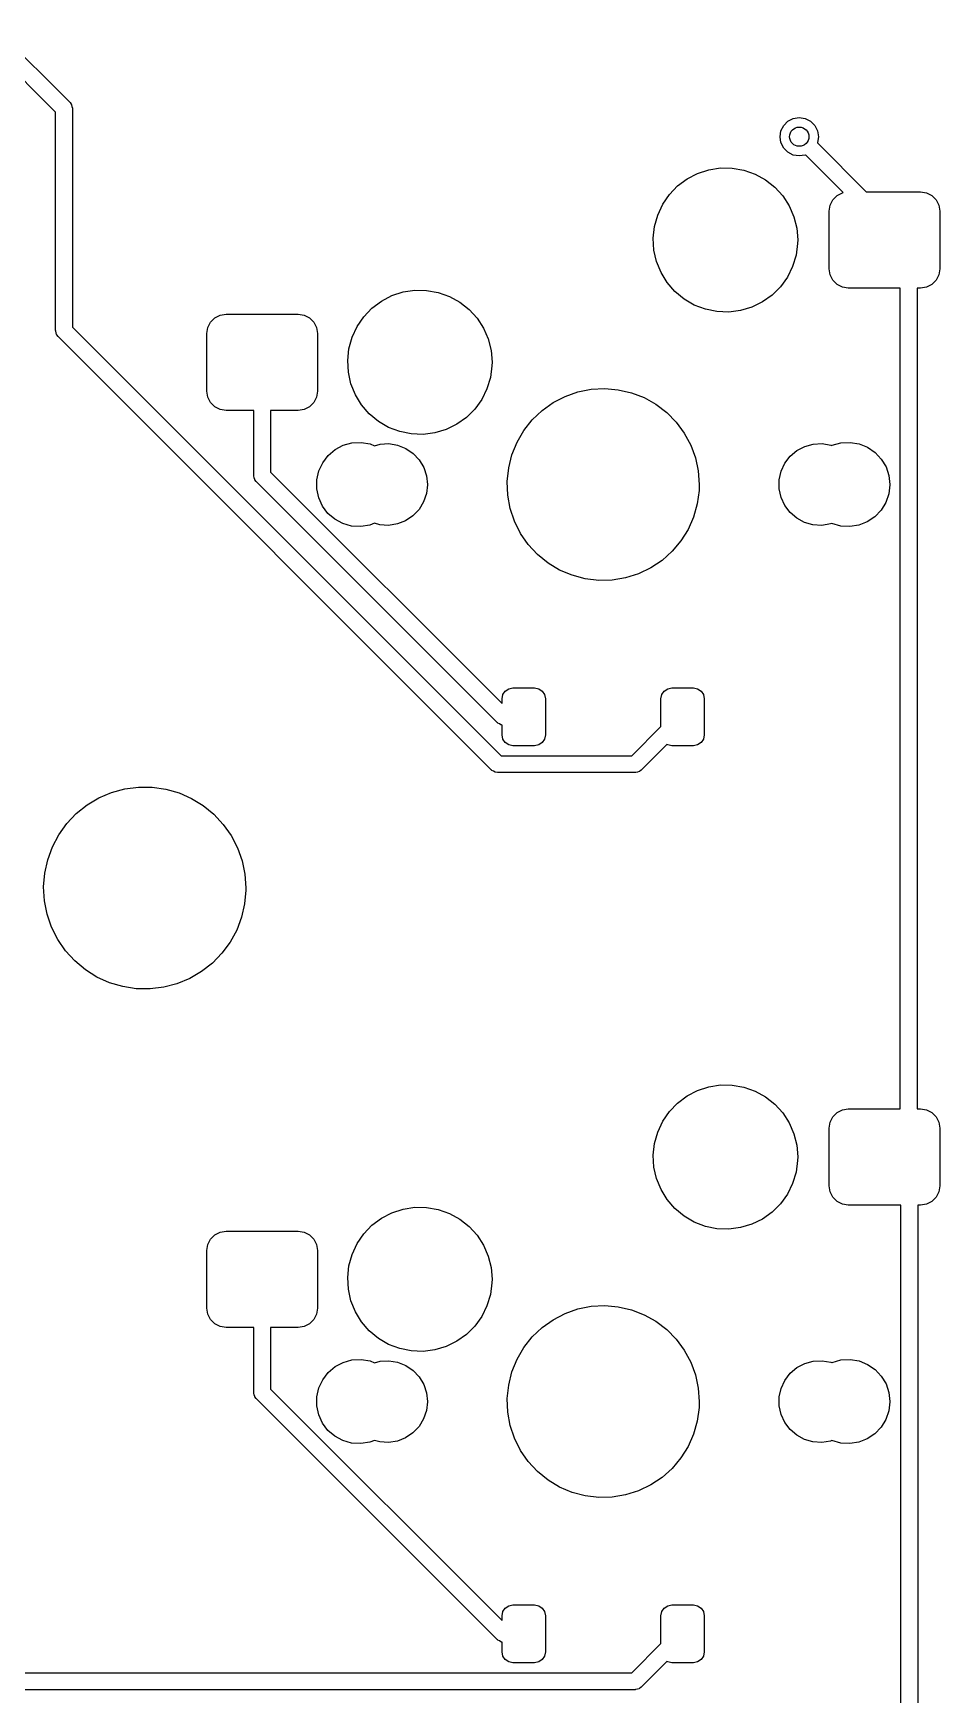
# Model space of a CAD drawing. Extents: x 50 to 376, y -141 to -43.
# Drawn here: x 337.65 to 356.49, y -88.64 to -54.13 of the extents above; entities that cross this region are included whole.
import ezdxf

# ---------------------------------------------------------------- set-up
doc = ezdxf.new("R2010")
doc.units = 0
doc.layers.add('BLACK', color=7, linetype='CONTINUOUS')

msp = doc.modelspace()

# ---------------------------------------------------------------- linework, layer by layer
at = {"layer": 'BLACK', "linetype": 'CONTINUOUS'}
for p, q in [((336.977, -54.1257), (338.419, -55.568)), ((338.12, -55.7642), (336.781, -54.4244)), ((338.419, -55.568), (338.446, -55.6026)), ((338.12, -60.3038), (338.12, -55.7642)), ((338.446, -55.6026), (338.447, -55.6071)), ((338.447, -55.6071), (338.451, -55.6106)), ((338.451, -55.6106), (338.459, -55.6468)), ((338.459, -55.6468), (338.47, -55.6825)), ((338.47, -55.6825), (338.469, -55.6871)), ((338.469, -55.6871), (338.47, -55.6917)), ((338.47, -55.6917), (338.47, -60.2313)), ((353.334, -55.9515), (353.445, -55.8947)), ((353.445, -55.8947), (353.569, -55.8751)), ((353.569, -55.8751), (353.693, -55.8947)), ((353.693, -55.8947), (353.804, -55.9515)), ((353.169, -56.2751), (353.188, -56.1515)), ((353.188, -56.1515), (353.245, -56.04)), ((353.245, -56.04), (353.334, -55.9515)), ((353.804, -55.9515), (353.893, -56.04)), ((353.893, -56.04), (353.949, -56.1515)), ((353.949, -56.1515), (353.969, -56.2751)), ((353.188, -56.3987), (353.169, -56.2751)), ((353.245, -56.5102), (353.188, -56.3987)), ((353.334, -56.5987), (353.245, -56.5102)), ((353.445, -56.6555), (353.334, -56.5987)), ((353.949, -56.3987), (353.946, -56.4049)), ((353.946, -56.4049), (354.961, -57.42)), ((353.969, -56.2751), (353.949, -56.3987)), ((351.689, -56.9608), (351.932, -56.9237)), ((351.932, -56.9237), (352.177, -56.9267)), ((352.177, -56.9267), (352.419, -56.9698)), ((353.569, -56.6751), (353.445, -56.6555)), ((353.693, -56.6555), (353.569, -56.6751)), ((353.699, -56.6524), (353.693, -56.6555)), ((354.483, -57.4367), (353.699, -56.6524)), ((351.04, -57.2983), (351.237, -57.1507)), ((351.237, -57.1507), (351.455, -57.0372)), ((351.455, -57.0372), (351.689, -56.9608)), ((352.419, -56.9698), (352.651, -57.0518)), ((352.651, -57.0518), (352.866, -57.1706)), ((352.866, -57.1706), (353.059, -57.323)), ((350.732, -57.6791), (350.87, -57.476)), ((350.87, -57.476), (351.04, -57.2983)), ((353.059, -57.323), (353.225, -57.5048)), ((353.225, -57.5048), (353.358, -57.7112)), ((354.208, -57.6964), (354.265, -57.5849)), ((354.265, -57.5849), (354.353, -57.4964)), ((354.353, -57.4964), (354.465, -57.4396)), ((354.465, -57.4396), (354.483, -57.4367)), ((354.961, -57.42), (356.088, -57.42)), ((356.088, -57.42), (356.212, -57.4396)), ((356.212, -57.4396), (356.323, -57.4964)), ((356.323, -57.4964), (356.412, -57.5849)), ((356.412, -57.5849), (356.469, -57.6964)), ((350.563, -58.1389), (350.628, -57.9021)), ((350.628, -57.9021), (350.732, -57.6791)), ((353.358, -57.7112), (353.456, -57.9366)), ((353.456, -57.9366), (353.516, -58.175)), ((354.188, -57.82), (354.208, -57.6964)), ((354.188, -59.02), (354.188, -57.82)), ((356.469, -57.6964), (356.488, -57.82)), ((356.488, -57.82), (356.488, -59.02)), ((350.537, -58.3834), (350.563, -58.1389)), ((353.516, -58.175), (353.536, -58.42)), ((350.551, -58.6288), (350.537, -58.3834)), ((350.605, -58.8686), (350.551, -58.6288)), ((353.534, -58.4933), (353.502, -58.737)), ((353.536, -58.42), (353.534, -58.4933)), ((350.697, -59.0963), (350.605, -58.8686)), ((353.431, -58.9722), (353.322, -59.1926)), ((353.502, -58.737), (353.431, -58.9722)), ((354.208, -59.1436), (354.188, -59.02)), ((356.488, -59.02), (356.469, -59.1436)), ((350.826, -59.3059), (350.697, -59.0963)), ((350.987, -59.4917), (350.826, -59.3059)), ((353.322, -59.1926), (353.179, -59.3922)), ((354.265, -59.2551), (354.208, -59.1436)), ((354.353, -59.3436), (354.265, -59.2551)), ((354.465, -59.4004), (354.353, -59.3436)), ((356.323, -59.3436), (356.212, -59.4004)), ((356.412, -59.2551), (356.323, -59.3436)), ((356.469, -59.1436), (356.412, -59.2551)), ((344.69, -59.8383), (344.887, -59.6907)), ((344.887, -59.6907), (345.105, -59.5772)), ((345.105, -59.5772), (345.339, -59.5008)), ((345.339, -59.5008), (345.582, -59.4637)), ((345.582, -59.4637), (345.827, -59.4667)), ((345.827, -59.4667), (346.069, -59.5098)), ((346.069, -59.5098), (346.301, -59.5918)), ((346.301, -59.5918), (346.516, -59.7106)), ((346.516, -59.7106), (346.709, -59.863)), ((351.176, -59.6487), (350.987, -59.4917)), ((351.388, -59.7727), (351.176, -59.6487)), ((352.804, -59.7084), (352.584, -59.8166)), ((353.004, -59.5657), (352.804, -59.7084)), ((353.179, -59.3922), (353.004, -59.5657)), ((354.588, -59.42), (354.465, -59.4004)), ((355.666, -59.42), (354.588, -59.42)), ((355.666, -76.47), (355.666, -59.42)), ((356.088, -59.42), (356.015, -59.42)), ((356.015, -59.42), (356.015, -76.47)), ((356.212, -59.4004), (356.088, -59.42)), ((341.338, -60.1249), (341.426, -60.0364)), ((341.426, -60.0364), (341.538, -59.9796)), ((341.538, -59.9796), (341.661, -59.96)), ((341.661, -59.96), (343.161, -59.96)), ((343.161, -59.96), (343.285, -59.9796)), ((343.285, -59.9796), (343.396, -60.0364)), ((343.396, -60.0364), (343.485, -60.1249)), ((344.382, -60.2191), (344.52, -60.016)), ((344.52, -60.016), (344.69, -59.8383)), ((346.709, -59.863), (346.875, -60.0448)), ((346.875, -60.0448), (347.008, -60.2512)), ((351.618, -59.8604), (351.388, -59.7727)), ((351.859, -59.9094), (351.618, -59.8604)), ((352.104, -59.9185), (351.859, -59.9094)), ((352.348, -59.8872), (352.104, -59.9185)), ((352.584, -59.8166), (352.348, -59.8872)), ((338.122, -60.3084), (338.12, -60.3038)), ((338.121, -60.313), (338.122, -60.3084)), ((338.132, -60.3487), (338.121, -60.313)), ((338.14, -60.3849), (338.132, -60.3487)), ((338.144, -60.3884), (338.14, -60.3849)), ((338.145, -60.3929), (338.144, -60.3884)), ((338.172, -60.4275), (338.145, -60.3929)), ((338.47, -60.2313), (347.373, -69.1336)), ((341.261, -60.36), (341.281, -60.2364)), ((341.261, -61.56), (341.261, -60.36)), ((341.281, -60.2364), (341.338, -60.1249)), ((343.485, -60.1249), (343.542, -60.2364)), ((343.542, -60.2364), (343.561, -60.36)), ((343.561, -60.36), (343.561, -61.56)), ((344.278, -60.4421), (344.382, -60.2191)), ((347.008, -60.2512), (347.106, -60.4766)), ((347.177, -69.4323), (338.172, -60.4275)), ((344.187, -60.9234), (344.213, -60.6789)), ((344.213, -60.6789), (344.278, -60.4421)), ((347.106, -60.4766), (347.166, -60.715)), ((347.166, -60.715), (347.186, -60.96)), ((344.201, -61.1688), (344.187, -60.9234)), ((347.184, -61.0333), (347.152, -61.277)), ((347.186, -60.96), (347.184, -61.0333)), ((344.255, -61.4086), (344.201, -61.1688)), ((344.347, -61.6363), (344.255, -61.4086)), ((347.152, -61.277), (347.081, -61.5122)), ((341.281, -61.6836), (341.261, -61.56)), ((341.338, -61.7951), (341.281, -61.6836)), ((343.542, -61.6836), (343.485, -61.7951)), ((343.561, -61.56), (343.542, -61.6836)), ((344.476, -61.8459), (344.347, -61.6363)), ((346.972, -61.7326), (346.829, -61.9322)), ((347.081, -61.5122), (346.972, -61.7326)), ((348.454, -61.7999), (348.704, -61.6701)), ((348.704, -61.6701), (348.97, -61.5768)), ((348.97, -61.5768), (349.246, -61.5218)), ((349.246, -61.5218), (349.528, -61.5063)), ((349.528, -61.5063), (349.808, -61.5306)), ((349.808, -61.5306), (350.082, -61.5942)), ((350.082, -61.5942), (350.345, -61.6959)), ((350.345, -61.6959), (350.591, -61.8335)), ((341.426, -61.8836), (341.338, -61.7951)), ((341.538, -61.9404), (341.426, -61.8836)), ((341.661, -61.96), (341.538, -61.9404)), ((342.236, -61.96), (341.661, -61.96)), ((342.236, -63.3139), (342.236, -61.96)), ((343.161, -61.96), (342.586, -61.96)), ((342.586, -61.96), (342.586, -63.2414)), ((343.285, -61.9404), (343.161, -61.96)), ((343.396, -61.8836), (343.285, -61.9404)), ((343.485, -61.7951), (343.396, -61.8836)), ((344.637, -62.0317), (344.476, -61.8459)), ((344.826, -62.1887), (344.637, -62.0317)), ((346.654, -62.1057), (346.454, -62.2484)), ((346.829, -61.9322), (346.654, -62.1057)), ((348.021, -62.1581), (348.225, -61.9637)), ((348.225, -61.9637), (348.454, -61.7999)), ((350.591, -61.8335), (350.815, -62.0044)), ((350.815, -62.0044), (351.012, -62.2051)), ((345.038, -62.3127), (344.826, -62.1887)), ((345.268, -62.4004), (345.038, -62.3127)), ((345.509, -62.4494), (345.268, -62.4004)), ((345.754, -62.4585), (345.509, -62.4494)), ((345.998, -62.4272), (345.754, -62.4585)), ((346.234, -62.3566), (345.998, -62.4272)), ((346.454, -62.2484), (346.234, -62.3566)), ((347.706, -62.6228), (347.847, -62.3793)), ((347.847, -62.3793), (348.021, -62.1581)), ((351.012, -62.2051), (351.18, -62.4316)), ((351.18, -62.4316), (351.313, -62.6795)), ((343.783, -62.8966), (343.927, -62.7746)), ((343.927, -62.7746), (344.094, -62.6864)), ((344.094, -62.6864), (344.276, -62.6363)), ((344.276, -62.6363), (344.465, -62.6264)), ((344.465, -62.6264), (344.652, -62.6572)), ((344.652, -62.6572), (344.742, -62.6935)), ((344.742, -62.6935), (344.86, -62.6609)), ((344.86, -62.6609), (345.044, -62.6513)), ((345.044, -62.6513), (345.225, -62.6813)), ((345.225, -62.6813), (345.395, -62.7495)), ((345.395, -62.7495), (345.547, -62.8527)), ((347.6, -62.8839), (347.706, -62.6228)), ((351.313, -62.6795), (351.411, -62.9437)), ((353.381, -62.9138), (353.521, -62.7953)), ((353.521, -62.7953), (353.683, -62.7097)), ((353.683, -62.7097), (353.86, -62.6609)), ((353.86, -62.6609), (354.044, -62.6513)), ((354.044, -62.6513), (354.225, -62.6813)), ((354.225, -62.6813), (354.247, -62.6902)), ((354.247, -62.6902), (354.254, -62.6864)), ((354.254, -62.6864), (354.436, -62.6363)), ((354.436, -62.6363), (354.625, -62.6264)), ((354.625, -62.6264), (354.812, -62.6572)), ((354.812, -62.6572), (354.987, -62.7274)), ((354.987, -62.7274), (355.143, -62.8337)), ((343.588, -63.218), (343.668, -63.0467)), ((343.668, -63.0467), (343.783, -62.8966)), ((345.547, -62.8527), (345.673, -62.9861)), ((345.673, -62.9861), (345.768, -63.1435)), ((345.768, -63.1435), (345.826, -63.3175)), ((347.503, -63.4374), (347.532, -63.1572)), ((347.532, -63.1572), (347.6, -62.8839)), ((351.411, -62.9437), (351.47, -63.2191)), ((353.192, -63.2261), (353.269, -63.0597)), ((353.269, -63.0597), (353.381, -62.9138)), ((355.143, -62.8337), (355.273, -62.971)), ((355.273, -62.971), (355.371, -63.133)), ((355.371, -63.133), (355.431, -63.3121)), ((342.237, -63.3185), (342.236, -63.3139)), ((342.236, -63.3231), (342.237, -63.3185)), ((342.247, -63.3588), (342.236, -63.3231)), ((342.256, -63.395), (342.247, -63.3588)), ((342.259, -63.3985), (342.256, -63.395)), ((342.261, -63.403), (342.259, -63.3985)), ((342.287, -63.4376), (342.261, -63.403)), ((347.3, -68.4497), (342.287, -63.4376)), ((342.586, -63.2414), (347.396, -68.0514)), ((343.546, -63.5915), (343.547, -63.4025)), ((343.547, -63.4025), (343.588, -63.218)), ((345.846, -63.5059), (345.825, -63.6883)), ((345.826, -63.3175), (345.846, -63.5)), ((345.846, -63.5), (345.846, -63.5059)), ((347.514, -63.7188), (347.503, -63.4374)), ((351.47, -63.2191), (351.49, -63.5)), ((351.49, -63.5), (351.486, -63.6252)), ((353.151, -63.4053), (353.192, -63.2261)), ((353.151, -63.5888), (353.151, -63.4053)), ((355.451, -63.5061), (355.429, -63.6939)), ((355.431, -63.3121), (355.451, -63.5)), ((355.451, -63.5), (355.451, -63.5061)), ((343.586, -63.7762), (343.546, -63.5915)), ((343.665, -63.948), (343.586, -63.7762)), ((345.825, -63.6883), (345.765, -63.8619)), ((347.565, -63.9959), (347.514, -63.7188)), ((351.486, -63.6252), (351.449, -63.9043)), ((353.19, -63.7683), (353.151, -63.5888)), ((353.266, -63.9352), (353.19, -63.7683)), ((355.429, -63.6939), (355.368, -63.8726)), ((343.778, -64.099), (343.665, -63.948)), ((343.922, -64.222), (343.778, -64.099)), ((345.543, -64.1511), (345.39, -64.2533)), ((345.67, -64.0186), (345.543, -64.1511)), ((345.765, -63.8619), (345.67, -64.0186)), ((347.654, -64.263), (347.565, -63.9959)), ((351.372, -64.1754), (351.258, -64.433)), ((351.449, -63.9043), (351.372, -64.1754)), ((353.377, -64.0819), (353.266, -63.9352)), ((353.516, -64.2013), (353.377, -64.0819)), ((355.139, -64.1703), (354.982, -64.2754)), ((355.269, -64.0339), (355.139, -64.1703)), ((355.368, -63.8726), (355.269, -64.0339)), ((344.088, -64.3113), (343.922, -64.222)), ((344.27, -64.3627), (344.088, -64.3113)), ((344.459, -64.374), (344.27, -64.3627)), ((344.646, -64.3444), (344.459, -64.374)), ((344.743, -64.3064), (344.646, -64.3444)), ((344.854, -64.3381), (344.743, -64.3064)), ((345.038, -64.349), (344.854, -64.3381)), ((345.219, -64.3203), (345.038, -64.349)), ((345.39, -64.2533), (345.219, -64.3203)), ((347.78, -64.515), (347.654, -64.263)), ((347.94, -64.7467), (347.78, -64.515)), ((351.258, -64.433), (351.109, -64.672)), ((353.678, -64.2881), (353.516, -64.2013)), ((353.854, -64.3381), (353.678, -64.2881)), ((354.038, -64.349), (353.854, -64.3381)), ((354.219, -64.3203), (354.038, -64.349)), ((354.246, -64.3098), (354.219, -64.3203)), ((354.248, -64.3113), (354.246, -64.3098)), ((354.43, -64.3627), (354.248, -64.3113)), ((354.619, -64.374), (354.43, -64.3627)), ((354.806, -64.3444), (354.619, -64.374)), ((354.982, -64.2754), (354.806, -64.3444)), ((348.131, -64.9535), (347.94, -64.7467)), ((350.928, -64.8876), (350.718, -65.0755)), ((351.109, -64.672), (350.928, -64.8876)), ((348.35, -65.1313), (348.131, -64.9535)), ((348.591, -65.2766), (348.35, -65.1313)), ((350.484, -65.232), (350.23, -65.3539)), ((350.718, -65.0755), (350.484, -65.232)), ((348.85, -65.3864), (348.591, -65.2766)), ((349.123, -65.4586), (348.85, -65.3864)), ((349.402, -65.4917), (349.123, -65.4586)), ((349.684, -65.4851), (349.402, -65.4917)), ((349.962, -65.4388), (349.684, -65.4851)), ((350.23, -65.3539), (349.962, -65.4388)), ((347.396, -67.951), (347.413, -67.8649)), ((347.396, -68.0514), (347.396, -67.951)), ((347.413, -67.8649), (347.462, -67.7919)), ((347.462, -67.7919), (347.535, -67.7431)), ((347.535, -67.7431), (347.621, -67.726)), ((347.621, -67.726), (348.071, -67.726)), ((348.071, -67.726), (348.157, -67.7431)), ((348.157, -67.7431), (348.23, -67.7919)), ((348.23, -67.7919), (348.279, -67.8649)), ((348.279, -67.8649), (348.296, -67.951)), ((348.296, -67.951), (348.296, -68.701)), ((350.696, -67.951), (350.713, -67.8649)), ((350.696, -68.5285), (350.696, -67.951)), ((350.713, -67.8649), (350.762, -67.7919)), ((350.762, -67.7919), (350.835, -67.7431)), ((350.835, -67.7431), (350.921, -67.726)), ((350.921, -67.726), (351.371, -67.726)), ((351.371, -67.726), (351.457, -67.7431)), ((351.457, -67.7431), (351.53, -67.7919)), ((351.53, -67.7919), (351.579, -67.8649)), ((351.579, -67.8649), (351.596, -67.951)), ((351.596, -67.951), (351.596, -68.701)), ((347.304, -68.4522), (347.3, -68.4497)), ((347.306, -68.456), (347.304, -68.4522)), ((347.339, -68.4737), (347.306, -68.456)), ((347.371, -68.493), (347.339, -68.4737)), ((347.376, -68.4933), (347.371, -68.493)), ((347.38, -68.4955), (347.376, -68.4933)), ((347.396, -68.4976), (347.38, -68.4955)), ((347.396, -68.701), (347.396, -68.4976)), ((350.091, -69.1336), (350.696, -68.5285)), ((347.413, -68.7871), (347.396, -68.701)), ((347.462, -68.8601), (347.413, -68.7871)), ((347.535, -68.9089), (347.462, -68.8601)), ((347.621, -68.926), (347.535, -68.9089)), ((348.071, -68.926), (347.621, -68.926)), ((348.157, -68.9089), (348.071, -68.926)), ((348.23, -68.8601), (348.157, -68.9089)), ((348.279, -68.7871), (348.23, -68.8601)), ((348.296, -68.701), (348.279, -68.7871)), ((350.821, -68.8991), (350.287, -69.4323)), ((350.835, -68.9089), (350.821, -68.8991)), ((350.921, -68.926), (350.835, -68.9089)), ((351.371, -68.926), (350.921, -68.926)), ((351.457, -68.9089), (351.371, -68.926)), ((351.53, -68.8601), (351.457, -68.9089)), ((351.579, -68.7871), (351.53, -68.8601)), ((351.596, -68.701), (351.579, -68.7871)), ((347.373, -69.1336), (350.091, -69.1336)), ((347.181, -69.4348), (347.177, -69.4323)), ((347.183, -69.4386), (347.181, -69.4348)), ((347.216, -69.4563), (347.183, -69.4386)), ((347.248, -69.4756), (347.216, -69.4563)), ((347.253, -69.4759), (347.248, -69.4756)), ((347.257, -69.4781), (347.253, -69.4759)), ((347.3, -69.4836), (347.257, -69.4781)), ((350.164, -69.4836), (347.3, -69.4836)), ((350.168, -69.4825), (350.164, -69.4836)), ((350.173, -69.4834), (350.168, -69.4825)), ((350.208, -69.4726), (350.173, -69.4834)), ((350.245, -69.4637), (350.208, -69.4726)), ((350.248, -69.4606), (350.245, -69.4637)), ((350.253, -69.4592), (350.248, -69.4606)), ((350.287, -69.4323), (350.253, -69.4592)), ((338.773, -70.1576), (339.018, -70.0109)), ((339.018, -70.0109), (339.281, -69.8988)), ((339.281, -69.8988), (339.556, -69.8234)), ((339.556, -69.8234), (339.839, -69.7861)), ((339.839, -69.7861), (340.125, -69.7876)), ((340.125, -69.7876), (340.408, -69.8279)), ((340.408, -69.8279), (340.683, -69.9061)), ((340.683, -69.9061), (340.944, -70.021)), ((340.944, -70.021), (341.188, -70.1702)), ((338.353, -70.5434), (338.55, -70.3362)), ((338.55, -70.3362), (338.773, -70.1576)), ((341.188, -70.1702), (341.409, -70.3512)), ((341.409, -70.3512), (341.603, -70.5604)), ((338.186, -70.7754), (338.353, -70.5434)), ((341.603, -70.5604), (341.767, -70.7941)), ((337.955, -71.2961), (338.053, -71.0279)), ((338.053, -71.0279), (338.186, -70.7754)), ((341.767, -70.7941), (341.898, -71.048)), ((341.898, -71.048), (341.994, -71.3173)), ((337.894, -71.5752), (337.955, -71.2961)), ((341.994, -71.3173), (342.052, -71.597)), ((337.871, -71.86), (337.894, -71.5752)), ((342.052, -71.597), (342.071, -71.882)), ((337.888, -72.1452), (337.871, -71.86)), ((342.071, -71.926), (342.045, -72.2105)), ((342.071, -71.882), (342.071, -71.926)), ((337.943, -72.4255), (337.888, -72.1452)), ((338.035, -72.6958), (337.943, -72.4255)), ((342.045, -72.2105), (341.982, -72.489)), ((338.164, -72.951), (338.035, -72.6958)), ((341.881, -72.7562), (341.744, -73.0072)), ((341.982, -72.489), (341.881, -72.7562)), ((338.325, -73.1864), (338.164, -72.951)), ((341.744, -73.0072), (341.575, -73.2375)), ((338.518, -73.3977), (338.325, -73.1864)), ((338.737, -73.5809), (338.518, -73.3977)), ((341.376, -73.4426), (341.152, -73.6189)), ((341.575, -73.2375), (341.376, -73.4426)), ((338.979, -73.7327), (338.737, -73.5809)), ((339.239, -73.8503), (338.979, -73.7327)), ((339.513, -73.9314), (339.239, -73.8503)), ((340.905, -73.763), (340.641, -73.8723)), ((341.152, -73.6189), (340.905, -73.763)), ((339.795, -73.9746), (339.513, -73.9314)), ((340.081, -73.9791), (339.795, -73.9746)), ((340.365, -73.9448), (340.081, -73.9791)), ((340.641, -73.8723), (340.365, -73.9448)), ((351.04, -76.3483), (351.237, -76.2007)), ((351.237, -76.2007), (351.455, -76.0872)), ((351.455, -76.0872), (351.689, -76.0108)), ((351.689, -76.0108), (351.932, -75.9737)), ((351.932, -75.9737), (352.177, -75.9767)), ((352.177, -75.9767), (352.419, -76.0198)), ((352.419, -76.0198), (352.651, -76.1018)), ((352.651, -76.1018), (352.866, -76.2206)), ((352.866, -76.2206), (353.059, -76.373)), ((350.732, -76.7291), (350.87, -76.526)), ((350.87, -76.526), (351.04, -76.3483)), ((353.059, -76.373), (353.225, -76.5548)), ((353.225, -76.5548), (353.358, -76.7612)), ((354.265, -76.6349), (354.353, -76.5464)), ((354.353, -76.5464), (354.465, -76.4896)), ((354.465, -76.4896), (354.588, -76.47)), ((354.588, -76.47), (355.666, -76.47)), ((356.015, -76.47), (356.088, -76.47)), ((356.088, -76.47), (356.212, -76.4896)), ((356.212, -76.4896), (356.323, -76.5464)), ((356.323, -76.5464), (356.412, -76.6349)), ((350.563, -77.1889), (350.628, -76.9521)), ((350.628, -76.9521), (350.732, -76.7291)), ((353.358, -76.7612), (353.456, -76.9866)), ((354.188, -76.87), (354.208, -76.7464)), ((354.188, -78.07), (354.188, -76.87)), ((354.208, -76.7464), (354.265, -76.6349)), ((356.412, -76.6349), (356.469, -76.7464)), ((356.469, -76.7464), (356.488, -76.87)), ((356.488, -76.87), (356.488, -78.07)), ((350.537, -77.4334), (350.563, -77.1889)), ((353.456, -76.9866), (353.516, -77.225)), ((353.516, -77.225), (353.536, -77.47)), ((350.551, -77.6788), (350.537, -77.4334)), ((353.534, -77.5433), (353.502, -77.787)), ((353.536, -77.47), (353.534, -77.5433)), ((350.605, -77.9186), (350.551, -77.6788)), ((350.697, -78.1463), (350.605, -77.9186)), ((353.502, -77.787), (353.431, -78.0222)), ((350.826, -78.3559), (350.697, -78.1463)), ((353.322, -78.2426), (353.179, -78.4422)), ((353.431, -78.0222), (353.322, -78.2426)), ((354.208, -78.1936), (354.188, -78.07)), ((354.265, -78.3051), (354.208, -78.1936)), ((354.353, -78.3936), (354.265, -78.3051)), ((356.412, -78.3051), (356.323, -78.3936)), ((356.469, -78.1936), (356.412, -78.3051)), ((356.488, -78.07), (356.469, -78.1936)), ((344.887, -78.7407), (345.105, -78.6272)), ((345.105, -78.6272), (345.339, -78.5508)), ((345.339, -78.5508), (345.582, -78.5137)), ((345.582, -78.5137), (345.827, -78.5167)), ((345.827, -78.5167), (346.069, -78.5598)), ((346.069, -78.5598), (346.301, -78.6418)), ((346.301, -78.6418), (346.516, -78.7606)), ((350.987, -78.5417), (350.826, -78.3559)), ((351.176, -78.6987), (350.987, -78.5417)), ((353.004, -78.6157), (352.804, -78.7584)), ((353.179, -78.4422), (353.004, -78.6157)), ((354.465, -78.4504), (354.353, -78.3936)), ((354.588, -78.47), (354.465, -78.4504)), ((355.68, -78.47), (354.588, -78.47)), ((355.68, -95.52), (355.68, -78.47)), ((356.088, -78.47), (356.03, -78.47)), ((356.03, -78.47), (356.03, -95.52)), ((356.212, -78.4504), (356.088, -78.47)), ((356.323, -78.3936), (356.212, -78.4504)), ((341.426, -79.0864), (341.538, -79.0296)), ((341.538, -79.0296), (341.661, -79.01)), ((341.661, -79.01), (343.161, -79.01)), ((343.161, -79.01), (343.285, -79.0296)), ((343.285, -79.0296), (343.396, -79.0864)), ((344.52, -79.066), (344.69, -78.8883)), ((344.69, -78.8883), (344.887, -78.7407)), ((346.516, -78.7606), (346.709, -78.913)), ((346.709, -78.913), (346.875, -79.0948)), ((351.388, -78.8227), (351.176, -78.6987)), ((351.618, -78.9104), (351.388, -78.8227)), ((351.859, -78.9594), (351.618, -78.9104)), ((352.104, -78.9685), (351.859, -78.9594)), ((352.348, -78.9372), (352.104, -78.9685)), ((352.584, -78.8666), (352.348, -78.9372)), ((352.804, -78.7584), (352.584, -78.8666)), ((341.261, -79.41), (341.281, -79.2864)), ((341.281, -79.2864), (341.338, -79.1749)), ((341.338, -79.1749), (341.426, -79.0864)), ((343.396, -79.0864), (343.485, -79.1749)), ((343.485, -79.1749), (343.542, -79.2864)), ((343.542, -79.2864), (343.561, -79.41)), ((344.278, -79.4921), (344.382, -79.2691)), ((344.382, -79.2691), (344.52, -79.066)), ((346.875, -79.0948), (347.008, -79.3012)), ((347.008, -79.3012), (347.106, -79.5266)), ((341.261, -80.61), (341.261, -79.41)), ((343.561, -79.41), (343.561, -80.61)), ((344.187, -79.9734), (344.213, -79.7289)), ((344.213, -79.7289), (344.278, -79.4921)), ((347.106, -79.5266), (347.166, -79.765)), ((344.201, -80.2188), (344.187, -79.9734)), ((347.166, -79.765), (347.186, -80.01)), ((347.186, -80.01), (347.184, -80.0833)), ((344.255, -80.4586), (344.201, -80.2188)), ((347.152, -80.327), (347.081, -80.5622)), ((347.184, -80.0833), (347.152, -80.327)), ((341.281, -80.7336), (341.261, -80.61)), ((341.338, -80.8451), (341.281, -80.7336)), ((343.542, -80.7336), (343.485, -80.8451)), ((343.561, -80.61), (343.542, -80.7336)), ((344.347, -80.6863), (344.255, -80.4586)), ((344.476, -80.8959), (344.347, -80.6863)), ((347.081, -80.5622), (346.972, -80.7826)), ((348.454, -80.8499), (348.704, -80.7201)), ((348.704, -80.7201), (348.97, -80.6268)), ((348.97, -80.6268), (349.246, -80.5718)), ((349.246, -80.5718), (349.528, -80.5563)), ((349.528, -80.5563), (349.808, -80.5806)), ((349.808, -80.5806), (350.082, -80.6442)), ((350.082, -80.6442), (350.345, -80.7459)), ((350.345, -80.7459), (350.591, -80.8835)), ((341.426, -80.9336), (341.338, -80.8451)), ((341.538, -80.9904), (341.426, -80.9336)), ((341.661, -81.01), (341.538, -80.9904)), ((342.236, -81.01), (341.661, -81.01)), ((342.236, -82.3639), (342.236, -81.01)), ((343.161, -81.01), (342.586, -81.01)), ((342.586, -81.01), (342.586, -82.2914)), ((343.285, -80.9904), (343.161, -81.01)), ((343.396, -80.9336), (343.285, -80.9904)), ((343.485, -80.8451), (343.396, -80.9336)), ((344.637, -81.0817), (344.476, -80.8959)), ((344.826, -81.2387), (344.637, -81.0817)), ((346.829, -80.9822), (346.654, -81.1557)), ((346.972, -80.7826), (346.829, -80.9822)), ((348.021, -81.2081), (348.225, -81.0137)), ((348.225, -81.0137), (348.454, -80.8499)), ((350.591, -80.8835), (350.815, -81.0544)), ((350.815, -81.0544), (351.012, -81.2551)), ((345.038, -81.3627), (344.826, -81.2387)), ((345.268, -81.4504), (345.038, -81.3627)), ((345.509, -81.4994), (345.268, -81.4504)), ((346.234, -81.4066), (345.998, -81.4772)), ((346.454, -81.2984), (346.234, -81.4066)), ((346.654, -81.1557), (346.454, -81.2984)), ((347.706, -81.6728), (347.847, -81.4293)), ((347.847, -81.4293), (348.021, -81.2081)), ((351.012, -81.2551), (351.18, -81.4816)), ((343.927, -81.8246), (344.094, -81.7364)), ((344.094, -81.7364), (344.276, -81.6863)), ((344.276, -81.6863), (344.465, -81.6764)), ((344.465, -81.6764), (344.652, -81.7072)), ((344.652, -81.7072), (344.742, -81.7435)), ((344.742, -81.7435), (344.86, -81.7109)), ((344.86, -81.7109), (345.044, -81.7013)), ((345.044, -81.7013), (345.225, -81.7313)), ((345.225, -81.7313), (345.395, -81.7995)), ((345.395, -81.7995), (345.547, -81.9027)), ((345.754, -81.5085), (345.509, -81.4994)), ((345.998, -81.4772), (345.754, -81.5085)), ((347.6, -81.9339), (347.706, -81.6728)), ((351.18, -81.4816), (351.313, -81.7295)), ((351.313, -81.7295), (351.411, -81.9937)), ((353.521, -81.8453), (353.683, -81.7597)), ((353.683, -81.7597), (353.86, -81.7109)), ((353.86, -81.7109), (354.044, -81.7013)), ((354.044, -81.7013), (354.225, -81.7313)), ((354.225, -81.7313), (354.247, -81.7402)), ((354.247, -81.7402), (354.254, -81.7364)), ((354.254, -81.7364), (354.436, -81.6863)), ((354.436, -81.6863), (354.625, -81.6764)), ((354.625, -81.6764), (354.812, -81.7072)), ((354.812, -81.7072), (354.987, -81.7774)), ((354.987, -81.7774), (355.143, -81.8837)), ((343.588, -82.268), (343.668, -82.0967)), ((343.668, -82.0967), (343.783, -81.9466)), ((343.783, -81.9466), (343.927, -81.8246)), ((345.547, -81.9027), (345.673, -82.0361)), ((345.673, -82.0361), (345.768, -82.1935)), ((347.532, -82.2072), (347.6, -81.9339)), ((351.411, -81.9937), (351.47, -82.2691)), ((353.192, -82.2761), (353.269, -82.1097)), ((353.269, -82.1097), (353.381, -81.9638)), ((353.381, -81.9638), (353.521, -81.8453)), ((355.143, -81.8837), (355.273, -82.021)), ((355.273, -82.021), (355.371, -82.183)), ((342.237, -82.3685), (342.236, -82.3639)), ((342.236, -82.3731), (342.237, -82.3685)), ((342.247, -82.4088), (342.236, -82.3731)), ((342.256, -82.445), (342.247, -82.4088)), ((342.259, -82.4485), (342.256, -82.445)), ((342.261, -82.453), (342.259, -82.4485)), ((342.287, -82.4876), (342.261, -82.453)), ((347.3, -87.4997), (342.287, -82.4876)), ((342.586, -82.2914), (347.396, -87.1014)), ((343.546, -82.6415), (343.547, -82.4525)), ((343.547, -82.4525), (343.588, -82.268)), ((345.768, -82.1935), (345.826, -82.3675)), ((345.826, -82.3675), (345.846, -82.55)), ((347.503, -82.4874), (347.532, -82.2072)), ((347.514, -82.7688), (347.503, -82.4874)), ((351.47, -82.2691), (351.49, -82.55)), ((353.151, -82.4553), (353.192, -82.2761)), ((353.151, -82.6388), (353.151, -82.4553)), ((355.371, -82.183), (355.431, -82.3621)), ((355.431, -82.3621), (355.451, -82.55)), ((343.586, -82.8262), (343.546, -82.6415)), ((343.665, -82.998), (343.586, -82.8262)), ((345.825, -82.7383), (345.765, -82.9119)), ((345.846, -82.5559), (345.825, -82.7383)), ((345.846, -82.55), (345.846, -82.5559)), ((347.565, -83.0459), (347.514, -82.7688)), ((351.486, -82.6752), (351.449, -82.9543)), ((351.49, -82.55), (351.486, -82.6752)), ((353.19, -82.8183), (353.151, -82.6388)), ((353.266, -82.9852), (353.19, -82.8183)), ((355.429, -82.7439), (355.368, -82.9226)), ((355.451, -82.5561), (355.429, -82.7439)), ((355.451, -82.55), (355.451, -82.5561)), ((343.778, -83.149), (343.665, -82.998)), ((343.922, -83.272), (343.778, -83.149)), ((345.67, -83.0686), (345.543, -83.2011)), ((345.765, -82.9119), (345.67, -83.0686)), ((347.654, -83.313), (347.565, -83.0459)), ((351.449, -82.9543), (351.372, -83.2254)), ((353.377, -83.1319), (353.266, -82.9852)), ((353.516, -83.2513), (353.377, -83.1319)), ((355.269, -83.0839), (355.139, -83.2203)), ((355.368, -82.9226), (355.269, -83.0839)), ((344.088, -83.3613), (343.922, -83.272)), ((344.27, -83.4127), (344.088, -83.3613)), ((344.459, -83.424), (344.27, -83.4127)), ((344.646, -83.3944), (344.459, -83.424)), ((344.743, -83.3564), (344.646, -83.3944)), ((344.854, -83.3881), (344.743, -83.3564)), ((345.038, -83.399), (344.854, -83.3881)), ((345.219, -83.3703), (345.038, -83.399)), ((345.39, -83.3033), (345.219, -83.3703)), ((345.543, -83.2011), (345.39, -83.3033)), ((347.78, -83.565), (347.654, -83.313)), ((351.258, -83.483), (351.109, -83.722)), ((351.372, -83.2254), (351.258, -83.483)), ((353.678, -83.3381), (353.516, -83.2513)), ((353.854, -83.3881), (353.678, -83.3381)), ((354.038, -83.399), (353.854, -83.3881)), ((354.219, -83.3703), (354.038, -83.399)), ((354.246, -83.3598), (354.219, -83.3703)), ((354.248, -83.3613), (354.246, -83.3598)), ((354.43, -83.4127), (354.248, -83.3613)), ((354.619, -83.424), (354.43, -83.4127)), ((354.806, -83.3944), (354.619, -83.424)), ((354.982, -83.3254), (354.806, -83.3944)), ((355.139, -83.2203), (354.982, -83.3254)), ((347.94, -83.7967), (347.78, -83.565)), ((348.131, -84.0035), (347.94, -83.7967)), ((351.109, -83.722), (350.928, -83.9376)), ((348.35, -84.1813), (348.131, -84.0035)), ((348.591, -84.3266), (348.35, -84.1813)), ((350.718, -84.1255), (350.484, -84.282)), ((350.928, -83.9376), (350.718, -84.1255)), ((348.85, -84.4364), (348.591, -84.3266)), ((349.123, -84.5086), (348.85, -84.4364)), ((349.402, -84.5417), (349.123, -84.5086)), ((349.684, -84.5351), (349.402, -84.5417)), ((349.962, -84.4888), (349.684, -84.5351)), ((350.23, -84.4039), (349.962, -84.4888)), ((350.484, -84.282), (350.23, -84.4039)), ((347.396, -87.001), (347.413, -86.9149)), ((347.413, -86.9149), (347.462, -86.8419)), ((347.462, -86.8419), (347.535, -86.7931)), ((347.535, -86.7931), (347.621, -86.776)), ((347.621, -86.776), (348.071, -86.776)), ((348.071, -86.776), (348.157, -86.7931)), ((348.157, -86.7931), (348.23, -86.8419)), ((348.23, -86.8419), (348.279, -86.9149)), ((348.279, -86.9149), (348.296, -87.001)), ((350.696, -87.001), (350.713, -86.9149)), ((350.713, -86.9149), (350.762, -86.8419)), ((350.762, -86.8419), (350.835, -86.7931)), ((350.835, -86.7931), (350.921, -86.776)), ((350.921, -86.776), (351.371, -86.776)), ((351.371, -86.776), (351.457, -86.7931)), ((351.457, -86.7931), (351.53, -86.8419)), ((351.53, -86.8419), (351.579, -86.9149)), ((351.579, -86.9149), (351.596, -87.001)), ((347.396, -87.1014), (347.396, -87.001)), ((348.296, -87.001), (348.296, -87.751)), ((350.696, -87.5785), (350.696, -87.001)), ((351.596, -87.001), (351.596, -87.751)), ((347.304, -87.5022), (347.3, -87.4997)), ((347.306, -87.5061), (347.304, -87.5022)), ((347.339, -87.5237), (347.306, -87.5061)), ((347.371, -87.543), (347.339, -87.5237)), ((347.376, -87.5433), (347.371, -87.543)), ((347.38, -87.5455), (347.376, -87.5433)), ((347.396, -87.5476), (347.38, -87.5455)), ((347.396, -87.751), (347.396, -87.5476)), ((350.089, -88.1853), (350.696, -87.5785)), ((347.413, -87.8371), (347.396, -87.751)), ((347.462, -87.9101), (347.413, -87.8371)), ((347.535, -87.9589), (347.462, -87.9101)), ((347.621, -87.976), (347.535, -87.9589)), ((348.071, -87.976), (347.621, -87.976)), ((348.157, -87.9589), (348.071, -87.976)), ((348.23, -87.9101), (348.157, -87.9589)), ((348.279, -87.8371), (348.23, -87.9101)), ((348.296, -87.751), (348.279, -87.8371)), ((350.821, -87.9491), (350.286, -88.484)), ((350.835, -87.9589), (350.821, -87.9491)), ((350.921, -87.976), (350.835, -87.9589)), ((351.371, -87.976), (350.921, -87.976)), ((351.457, -87.9589), (351.371, -87.976)), ((351.53, -87.9101), (351.457, -87.9589)), ((351.579, -87.8371), (351.53, -87.9101)), ((351.596, -87.751), (351.579, -87.8371)), ((335.439, -88.1853), (350.089, -88.1853)), ((350.162, -88.5353), (335.366, -88.5353)), ((350.166, -88.5342), (350.162, -88.5353)), ((350.171, -88.5351), (350.166, -88.5342)), ((350.207, -88.5243), (350.171, -88.5351)), ((350.243, -88.5154), (350.207, -88.5243)), ((350.246, -88.5123), (350.243, -88.5154)), ((350.251, -88.5109), (350.246, -88.5123)), ((350.286, -88.484), (350.251, -88.5109))]:
    msp.add_line(p, q, dxfattribs=at)
at = {"layer": 'BLACK'}
msp.add_circle((353.569, -56.2751), 0.2, dxfattribs=at)

doc.saveas('drawing.dxf')
